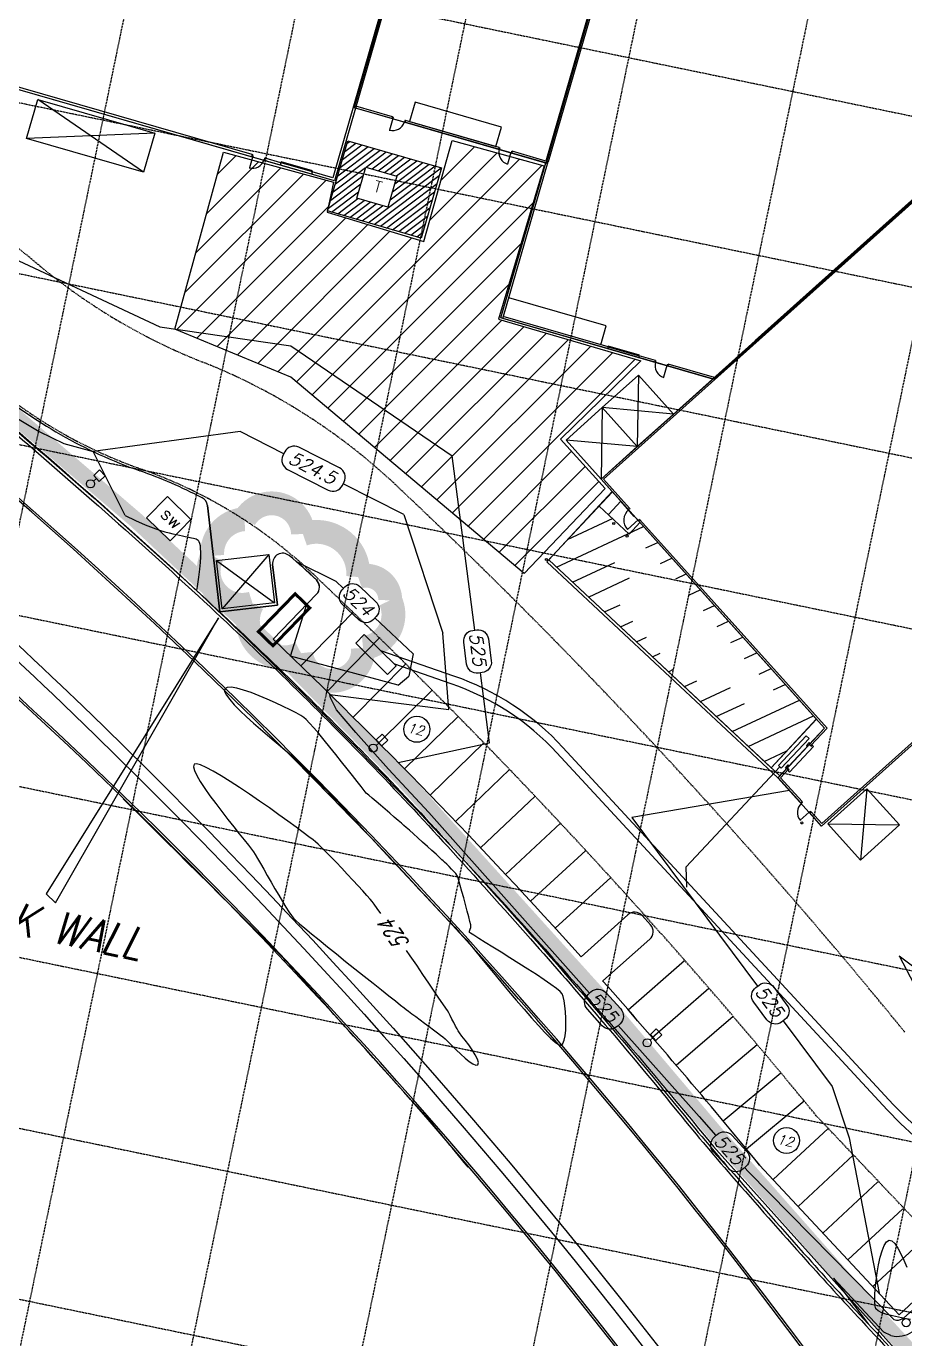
# Model space of a CAD drawing. Header units: inches. Extents: x 3071 to 5995, y 4947 to 7102.
# Drawn here: x 4125.1 to 4341.5, y 5678.2 to 6001.7 of the extents above; entities that cross this region are included whole.
import ezdxf
from ezdxf.enums import TextEntityAlignment as Align

# ---------------------------------------------------------------- set-up
doc = ezdxf.new("R2010")
doc.units = ezdxf.units.IN
doc.header["$MEASUREMENT"] = 0
doc.linetypes.add('HIDDEN', pattern=[0.375, 0.25, -0.125])
for name, color, linetype in [('A-WALL', 77, 'Continuous'), ('BOC', 4, 'Continuous'), ('COUNT', 11, 'Continuous'), ('DUMPSTER', 7, 'Continuous'), ('EC', 3, 'Continuous'), ('EX-BOC', 41, 'Continuous'), ('EX-BRICK-WALL', 232, 'Continuous'), ('EX-GUT', 41, 'Continuous'), ('EX-STORM', 150, 'Continuous'), ('FIRELANE', 5, 'HIDDEN'), ('GPL-SW-PAD', 7, 'Continuous'), ('GRID', 254, 'HIDDEN'), ('hatch-ol', 7, 'Continuous'), ('I-P', 3, 'Continuous'), ('INLET PROTECTION', 5, 'Continuous'), ('LIGHTS', 7, 'Continuous'), ('LIMITS OF DISTURBANCE', 1, 'HIDDEN'), ('LOADING-HAT', 253, 'Continuous'), ('LOADING-OUTLINE', 253, 'Continuous'), ('PC', 43, 'Continuous'), ('PSTM', 3, 'Continuous'), ('PSTM-INLET', 3, 'Continuous'), ('STRIPING', 11, 'Continuous'), ('TRANS-PAD', 8, 'Continuous')]:
    doc.layers.add(name, color=color, linetype=linetype)
doc.layers.add('screen', color=2, linetype='Continuous', lineweight=0)
doc.styles.add('L60', font='SIMPLEX.shx', dxfattribs={"height": 2.4})
doc.styles.add('L80', font='simplex.shx', dxfattribs={"oblique": 15, "height": 4})
doc.styles.add('L80C', font='simplex.shx', dxfattribs={"width": 0.75, "oblique": 22, "height": 4})
doc.styles.add('SIMPLEX', font='simplex.shx')

msp = doc.modelspace()

# ---------------------------------------------------------------- linework, layer by layer
at = {"layer": 'A-WALL', "color": 7}
for p, q in [((4228.67, 6061.45), (4200.63, 5964.34)), ((4228.79, 6059.67), (4201.04, 5963.59)), ((4228.59, 6060.07), (4205.93, 5981.61)), ((4228.59, 6060.07), (4205.93, 5981.61)), ((4275.39, 6045.54), (4253.14, 5968.46)), ((4253.3, 5967.93), (4276, 6046.55)), ((4253.3, 5967.93), (4276, 6046.55)), ((4275.97, 6045.37), (4253.72, 5968.29)), ((4180.64, 5969.48), (4118.8, 5987.34)), ((4201.04, 5963.59), (4118.8, 5987.34)), ((4180.8, 5970.06), (4119.55, 5987.75)), ((4378.11, 5989.37), (4267.35, 5890.02)), ((4374.22, 5986.5), (4266.7, 5890.05)), ((4266.7, 5890.05), (4374.31, 5986.28)), ((4374.31, 5986.28), (4294.49, 5914.66)), ((4374.1, 5986.51), (4304.63, 5924.19)), ((4206.22, 5981.52), (4201.04, 5963.59)), ((4205.93, 5981.61), (4205.93, 5981.61)), ((4205.93, 5981.61), (4253.3, 5967.93)), ((4205.93, 5981.61), (4206.22, 5981.52)), ((4215.22, 5978.93), (4206.22, 5981.52)), ((4215.35, 5979.37), (4206.35, 5981.97)), ((4220.9, 5982.97), (4219.51, 5978.17)), ((4242.19, 5976.82), (4220.9, 5982.97)), ((4215.47, 5978.94), (4214.64, 5976.06)), ((4215.35, 5979.37), (4215.22, 5978.93)), ((4215.33, 5979.33), (4215.24, 5979.01)), ((4215.4, 5978.96), (4215.24, 5979.01)), ((4215.49, 5979.28), (4215.33, 5979.33)), ((4215.49, 5979.28), (4215.4, 5978.96)), ((4218.38, 5978.45), (4218.28, 5978.13)), ((4218.44, 5978.08), (4218.28, 5978.13)), ((4218.54, 5978.4), (4218.38, 5978.45)), ((4218.55, 5978.44), (4218.42, 5978)), ((4241.48, 5971.34), (4218.42, 5978)), ((4218.54, 5978.4), (4218.44, 5978.08)), ((4241.61, 5971.78), (4218.55, 5978.44)), ((4219.51, 5978.17), (4240.81, 5972.02)), ((4240.81, 5972.02), (4242.19, 5976.82)), ((4241.61, 5971.78), (4241.48, 5971.34)), ((4241.59, 5971.74), (4241.5, 5971.42)), ((4241.5, 5971.42), (4241.66, 5971.38)), ((4241.59, 5971.74), (4241.76, 5971.7)), ((4241.76, 5971.7), (4241.66, 5971.38)), ((4244.47, 5970.57), (4243.64, 5967.68)), ((4244.64, 5970.87), (4244.54, 5970.55)), ((4244.54, 5970.55), (4244.7, 5970.5)), ((4244.64, 5970.87), (4244.8, 5970.82)), ((4244.81, 5970.86), (4244.68, 5970.42)), ((4244.8, 5970.82), (4244.7, 5970.5)), ((4253.72, 5968.29), (4244.81, 5970.86)), ((4180.93, 5969.64), (4180.1, 5966.76)), ((4180.8, 5970.06), (4180.64, 5969.48)), ((4180.79, 5970.02), (4180.7, 5969.7)), ((4180.86, 5969.66), (4180.7, 5969.7)), ((4180.95, 5969.98), (4180.79, 5970.02)), ((4180.95, 5969.98), (4180.86, 5969.66)), ((4183.84, 5969.15), (4183.74, 5968.82)), ((4183.9, 5968.78), (4183.74, 5968.82)), ((4184, 5969.1), (4183.84, 5969.15)), ((4184.01, 5969.14), (4183.84, 5968.56)), ((4187.68, 5967.45), (4183.84, 5968.56)), ((4184, 5969.1), (4183.9, 5968.78)), ((4187.85, 5968.03), (4184.01, 5969.14)), ((4187.85, 5968.03), (4187.68, 5967.45)), ((4187.92, 5968.27), (4187.87, 5968.11)), ((4187.87, 5968.11), (4195.56, 5965.89)), ((4195.61, 5966.05), (4187.92, 5968.27)), ((4242.05, 5929.81), (4253.08, 5968)), ((4242.49, 5929.68), (4253.65, 5968.31)), ((4244.02, 5936.61), (4253.08, 5968)), ((4253.08, 5968), (4244.68, 5970.42)), ((4253.08, 5968), (4253.3, 5967.93)), ((4253.3, 5967.93), (4253.3, 5967.93)), ((4195.54, 5965.81), (4195.37, 5965.23)), ((4195.54, 5965.81), (4195.37, 5965.23)), ((4201.04, 5963.59), (4195.37, 5965.23)), ((4200.63, 5964.34), (4195.54, 5965.81)), ((4195.56, 5965.89), (4195.61, 5966.05)), ((4267.97, 5927.83), (4243.96, 5934.76)), ((4268.32, 5922.22), (4242.05, 5929.81)), ((4269.43, 5921.9), (4242.05, 5929.81)), ((4268.45, 5922.66), (4242.62, 5930.12)), ((4266.62, 5923.19), (4267.97, 5927.83)), ((4304.69, 5924.13), (4266.74, 5890.08)), ((4268.45, 5922.66), (4268.32, 5922.22)), ((4268.49, 5922.82), (4268.45, 5922.66)), ((4268.45, 5922.66), (4276.13, 5920.44)), ((4276.18, 5920.6), (4268.49, 5922.82)), ((4294.49, 5914.66), (4269.43, 5921.9)), ((4269.43, 5921.9), (4269.43, 5921.9)), ((4276.13, 5920.44), (4276.01, 5920)), ((4279.95, 5918.86), (4276.01, 5920)), ((4276.13, 5920.44), (4276.18, 5920.6)), ((4280.08, 5919.3), (4276.13, 5920.44)), ((4279.95, 5918.86), (4280.08, 5919.3)), ((4280.05, 5919.22), (4279.96, 5918.9)), ((4279.96, 5918.9), (4280.12, 5918.86)), ((4280.05, 5919.22), (4280.21, 5919.18)), ((4280.21, 5919.18), (4280.12, 5918.86)), ((4282.93, 5918.05), (4282.1, 5915.16)), ((4283.09, 5918.35), (4283, 5918.03)), ((4283, 5918.03), (4283.16, 5917.98)), ((4283.09, 5918.35), (4283.26, 5918.3)), ((4283.15, 5917.94), (4283.28, 5918.38)), ((4294.07, 5914.78), (4283.15, 5917.94)), ((4283.26, 5918.3), (4283.16, 5917.98)), ((4294.63, 5915.1), (4283.28, 5918.38)), ((4321.05, 5805.2), (4444.21, 5915.68)), ((4444.52, 5915.34), (4321.02, 5804.55)), ((4266.7, 5890.05), (4273.38, 5882.61)), ((4290.05, 5864.03), (4266.7, 5890.05)), ((4266.7, 5890.05), (4266.7, 5890.05)), ((4266.7, 5890.05), (4266.7, 5890.05)), ((4267.35, 5890.02), (4273.72, 5882.92)), ((4269.52, 5886.94), (4253.38, 5869.7)), ((4253.83, 5870.19), (4269.45, 5887)), ((4266.25, 5883.42), (4273.62, 5876.53)), ((4275.85, 5880), (4273.26, 5877.65)), ((4273.38, 5882.61), (4273.72, 5882.92)), ((4273.7, 5882.9), (4273.45, 5882.67)), ((4273.45, 5882.67), (4273.56, 5882.55)), ((4273.81, 5882.77), (4273.56, 5882.55)), ((4273.7, 5882.9), (4273.81, 5882.77)), ((4276.15, 5880.17), (4275.9, 5879.94)), ((4275.9, 5879.94), (4276.01, 5879.82)), ((4276.28, 5880.06), (4275.94, 5879.76)), ((4276.26, 5880.04), (4276.01, 5879.82)), ((4276.15, 5880.17), (4276.26, 5880.04)), ((4276.28, 5880.06), (4322.36, 5828.69)), ((4273.62, 5876.53), (4276.29, 5879.39)), ((4321.77, 5828.67), (4275.94, 5879.76)), ((4253.83, 5870.19), (4253.38, 5869.7)), ((4253.38, 5869.7), (4310.28, 5816.44)), ((4310.74, 5816.93), (4253.83, 5870.19)), ((4321.75, 5828.69), (4290.05, 5864.03)), ((4290.05, 5864.03), (4290.05, 5864.03)), ((4290.05, 5864.03), (4290.05, 5864.03)), ((4290.05, 5864.03), (4290.05, 5864.03)), ((4290.05, 5864.03), (4290.05, 5864.03)), ((4290.05, 5864.03), (4290.05, 5864.03)), ((4388.28, 5864.88), (4321.02, 5804.55)), ((4319.73, 5830.89), (4308.57, 5818.96)), ((4310.32, 5816.48), (4321.75, 5828.69)), ((4321.77, 5828.67), (4318.04, 5824.7)), ((4322.36, 5828.69), (4318.36, 5824.41)), ((4310.39, 5819.5), (4317.26, 5826.84)), ((4317.96, 5826.19), (4311.09, 5818.84)), ((4317.26, 5826.84), (4317.96, 5826.19)), ((4317.27, 5824.39), (4318, 5825.17)), ((4318, 5825.17), (4318.26, 5824.93)), ((4317.53, 5824.15), (4313.09, 5819.4)), ((4319.04, 5824.22), (4313.12, 5817.89)), ((4317.53, 5824.15), (4317.27, 5824.39)), ((4318.26, 5824.93), (4318.04, 5824.7)), ((4318.04, 5824.7), (4318.51, 5824.26)), ((4318.51, 5824.26), (4318.74, 5824.51)), ((4318.74, 5824.51), (4319.04, 5824.22)), ((4312.58, 5818.86), (4310.33, 5816.46)), ((4311.09, 5818.84), (4310.39, 5819.5)), ((4312.9, 5818.56), (4310.94, 5816.47)), ((4312.1, 5818.87), (4312.83, 5819.65)), ((4312.36, 5818.63), (4312.1, 5818.87)), ((4312.58, 5818.86), (4312.36, 5818.63)), ((4313.04, 5818.42), (4312.58, 5818.86)), ((4312.83, 5819.65), (4313.09, 5819.4)), ((4310.33, 5816.46), (4315.88, 5810.28)), ((4315.88, 5810.28), (4310.33, 5816.46)), ((4310.94, 5816.47), (4316.22, 5810.59)), ((4312.81, 5818.18), (4313.04, 5818.42)), ((4313.12, 5817.89), (4312.81, 5818.18)), ((4315.88, 5810.28), (4316.22, 5810.59)), ((4315.88, 5810.28), (4316.22, 5810.59)), ((4316.19, 5810.56), (4315.94, 5810.33)), ((4315.94, 5810.33), (4316.05, 5810.21)), ((4316.3, 5810.43), (4316.05, 5810.21)), ((4316.19, 5810.56), (4316.3, 5810.43)), ((4318, 5808.03), (4315.77, 5806.03)), ((4318.3, 5808.2), (4318.05, 5807.98)), ((4318.05, 5807.98), (4318.16, 5807.85)), ((4318.1, 5807.8), (4318.44, 5808.1)), ((4321.02, 5804.55), (4318.1, 5807.8)), ((4318.41, 5808.08), (4318.16, 5807.85)), ((4318.3, 5808.2), (4318.41, 5808.08)), ((4318.44, 5808.1), (4321.05, 5805.2))]:
    msp.add_line(p, q, dxfattribs=at)
for centre in [(4269.83, 5879.12), (4273.11, 5876.05), (4253.24, 5870.26), (4316.17, 5805.34)]:
    msp.add_circle(centre, 0.25, dxfattribs=at)
for centre, radius, start, end in [((4215.4, 5978.96), 3, 253.894, 343.894), ((4244.54, 5970.55), 3, 163.894, 253.894), ((4180.86, 5969.66), 3, 253.894, 343.894), ((4283, 5918.03), 3, 163.894, 253.894), ((4275.65, 5879.96), 3.33, 128.8832, 224.009), ((4318.05, 5807.98), 3, 131.894, 221.894)]:
    msp.add_arc(centre, radius, start, end, dxfattribs=at)
at = {"layer": 'BOC', "color": 7}
for p, q in [((4172.84, 5857.33), (4169.77, 5883.56)), ((4185.82, 5869.01), (4187, 5858.99)), ((4185.93, 5850.62), (4196.66, 5861.68)), ((4187, 5858.99), (4172.84, 5857.33)), ((4261.78, 5772.37), (4273.3, 5782.73)), ((4276.83, 5782.53), (4278.9, 5780.22)), ((4267.11, 5766.4), (4278.69, 5776.69)), ((4305.77, 5721.03), (4340.1, 5684.13)), ((4351.82, 5695.03), (4340.1, 5684.13))]:
    msp.add_line(p, q, dxfattribs=at)
for centre, radius, start, end in [((4193.08, 6005.28), 120, 229.9971, 250.5497), ((4113.16, 5778.97), 120, 62.5734, 70.5497), ((4167.28, 5883.27), 2.5, 6.6873, 62.5734), ((4188.31, 5869.3), 2.5, 50.2431, 186.6873), ((4113.16, 5778.97), 120, 45.9475, 50.2431), ((4194.86, 5863.42), 2.5, 315.8884, 45.9475), ((3188.05, 4807.66), 1443.45, 41.93879, 46.26547), ((4274.97, 5780.87), 2.5, 41.78, 131.9586), ((4277.03, 5778.56), 2.5, 311.6014, 41.78), ((3188.05, 4807.66), 1443.45, 39.25464, 41.62124)]:
    msp.add_arc(centre, radius, start, end, dxfattribs=at)
at = {"layer": 'COUNT', "color": 7}
for centre in [(4221.35, 5828.42), (4312.39, 5727.08)]:
    msp.add_circle(centre, 3.2, dxfattribs=at)
at = {"layer": 'DUMPSTER', "color": 7}
for p, q in [((4125.21, 5974.04), (4127.99, 5983.65)), ((4154.04, 5965.72), (4127.99, 5983.65)), ((4127.99, 5983.65), (4156.81, 5975.32)), ((4154.04, 5965.72), (4125.21, 5974.04)), ((4156.81, 5975.32), (4125.22, 5974.04)), ((4156.81, 5975.32), (4154.04, 5965.72)), ((4267.01, 5907.68), (4275.94, 5915.7)), ((4275.94, 5915.7), (4275.64, 5898.07)), ((4275.94, 5915.7), (4284.57, 5906.08)), ((4258.08, 5899.67), (4267.01, 5907.68)), ((4267.01, 5907.68), (4266.7, 5890.05)), ((4284.57, 5906.08), (4267.01, 5907.68)), ((4275.64, 5898.07), (4267.01, 5907.68)), ((4267.01, 5907.68), (4275.64, 5898.07)), ((4284.57, 5906.08), (4275.64, 5898.07)), ((4275.64, 5898.07), (4258.08, 5899.67)), ((4266.7, 5890.05), (4258.08, 5899.67)), ((4275.64, 5898.07), (4266.7, 5890.05)), ((4172.03, 5869.99), (4184.86, 5871.5)), ((4184.86, 5871.5), (4173.43, 5858.07)), ((4184.86, 5871.5), (4186.26, 5859.58)), ((4173.43, 5858.07), (4172.03, 5869.99)), ((4172.03, 5869.99), (4186.26, 5859.58)), ((4186.26, 5859.58), (4173.43, 5858.07)), ((4322.56, 5805.11), (4332.15, 5813.77)), ((4332.15, 5813.77), (4330.6, 5796.2)), ((4332.15, 5813.77), (4340.19, 5804.86)), ((4322.56, 5805.11), (4340.19, 5804.86)), ((4330.6, 5796.2), (4322.56, 5805.11)), ((4340.19, 5804.86), (4330.6, 5796.2))]:
    msp.add_line(p, q, dxfattribs=at)
at = {"layer": 'EC', "color": 44, "ltscale": 0.5, "elevation": 524, "flags": 128}
msp.add_lwpolyline([(4208.9, 5812.69), (4208.4, 5813.32), (4207.63, 5814.29), (4206.64, 5815.54), (4205.49, 5817.02), (4204.19, 5818.66), (4202.81, 5820.42), (4201.38, 5822.22), (4199.94, 5824.01), (4198.53, 5825.74), (4197.2, 5827.35), (4195.99, 5828.77), (4194.94, 5829.95), (4194.09, 5830.84), (4193.49, 5831.36), (4192.75, 5831.82), (4191.62, 5832.45), (4190.14, 5833.22), (4188.42, 5834.07), (4186.52, 5834.96), (4184.51, 5835.86), (4182.48, 5836.7), (4180.5, 5837.46), (4178.65, 5838.09), (4177.01, 5838.54), (4175.64, 5838.77), (4174.64, 5838.73), (4174.06, 5838.38), (4174.01, 5837.75), (4174.43, 5836.85), (4175.25, 5835.73), (4176.39, 5834.43), (4177.79, 5833.01), (4179.38, 5831.51), (4181.08, 5829.96), (4182.84, 5828.43), (4184.57, 5826.95), (4186.21, 5825.57), (4187.69, 5824.33), (4188.93, 5823.29), (4189.88, 5822.49), (4190.45, 5821.97), (4191.03, 5821.39), (4191.82, 5820.61), (4192.76, 5819.67), (4193.83, 5818.61), (4194.96, 5817.49), (4196.11, 5816.34), (4197.25, 5815.22), (4198.31, 5814.16), (4199.25, 5813.22), (4200.03, 5812.43), (4200.61, 5811.84), (4201.1, 5811.32), (4201.85, 5810.53), (4202.81, 5809.51), (4203.93, 5808.3), (4205.19, 5806.95), (4206.53, 5805.51), (4207.91, 5804.02), (4209.3, 5802.53), (4210.65, 5801.08), (4211.91, 5799.72), (4213.06, 5798.48), (4214.04, 5797.43), (4214.81, 5796.59), (4215.34, 5796.03), (4215.86, 5795.47), (4216.67, 5794.61), (4217.71, 5793.49), (4218.96, 5792.16), (4220.36, 5790.66), (4221.87, 5789.05), (4223.44, 5787.37), (4225.03, 5785.67), (4226.61, 5783.98), (4228.11, 5782.37), (4229.51, 5780.88), (4230.75, 5779.54), (4231.8, 5778.42), (4232.6, 5777.56), (4233.12, 5777), (4233.62, 5776.42), (4234.45, 5775.42), (4235.56, 5774.06), (4236.93, 5772.39), (4238.49, 5770.49), (4240.2, 5768.4), (4242.03, 5766.19), (4243.92, 5763.91), (4245.84, 5761.64), (4247.74, 5759.42), (4249.58, 5757.33), (4251.31, 5755.41), (4252.88, 5753.72), (4254.26, 5752.34), (4255.4, 5751.31), (4256.26, 5750.71), (4256.79, 5750.58), (4257.26, 5750.99), (4257.62, 5751.8), (4257.86, 5752.9), (4258.01, 5754.24), (4258.06, 5755.72), (4258.04, 5757.27), (4257.95, 5758.8), (4257.8, 5760.25), (4257.6, 5761.53), (4257.37, 5762.56), (4257.11, 5763.26), (4256.65, 5763.78), (4255.71, 5764.55), (4254.37, 5765.53), (4252.7, 5766.68), (4250.78, 5767.96), (4248.68, 5769.32), (4246.48, 5770.73), (4244.26, 5772.13), (4242.08, 5773.49), (4240.03, 5774.77), (4238.18, 5775.92), (4236.6, 5776.9), (4235.38, 5777.66), (4234.58, 5778.17), (4234.29, 5778.38), (4234.31, 5778.69), (4234.45, 5779.15), (4234.61, 5779.61), (4234.68, 5779.93), (4234.61, 5780.27), (4234.42, 5781.06), (4234.12, 5782.22), (4233.75, 5783.64), (4233.33, 5785.23), (4232.89, 5786.87), (4232.45, 5788.47), (4232.04, 5789.94), (4231.68, 5791.16), (4231.41, 5792.05), (4231.23, 5792.49), (4230.95, 5792.88), (4230.49, 5793.4), (4229.91, 5793.99), (4229.3, 5794.6), (4228.7, 5795.17), (4228.19, 5795.66), (4227.84, 5795.99), (4227.52, 5796.29), (4226.91, 5796.85), (4226.07, 5797.61), (4225.06, 5798.53), (4223.94, 5799.55), (4222.76, 5800.61), (4221.59, 5801.66), (4220.49, 5802.66), (4219.51, 5803.54), (4218.71, 5804.25), (4218.15, 5804.74), (4217.56, 5805.26), (4216.75, 5805.96), (4215.77, 5806.8), (4214.68, 5807.74), (4213.53, 5808.72), (4212.39, 5809.71), (4211.29, 5810.64), (4210.31, 5811.48), (4209.5, 5812.18), (4208.9, 5812.69)], close=True, dxfattribs=at)
at = {"layer": 'EC', "color": 44, "ltscale": 0.5, "flags": 128}
for points, elevation in [([(4212.5, 5783.01), (4211.59, 5784.3), (4210.84, 5785.34), (4210.37, 5785.96), (4209.84, 5786.59), (4209.05, 5787.48), (4208.04, 5788.59), (4206.88, 5789.87), (4205.59, 5791.26), (4204.22, 5792.72), (4202.83, 5794.2), (4201.45, 5795.65), (4200.14, 5797.01), (4198.93, 5798.25), (4197.87, 5799.31), (4197.02, 5800.13), (4196.4, 5800.68), (4195.8, 5801.16), (4194.76, 5801.95), (4193.34, 5803.01), (4191.6, 5804.3), (4189.59, 5805.76), (4187.39, 5807.36), (4185.03, 5809.03), (4182.59, 5810.74), (4180.13, 5812.43), (4177.69, 5814.06), (4175.35, 5815.58), (4173.15, 5816.95), (4171.17, 5818.11), (4169.44, 5819.03), (4168.05, 5819.64), (4167.04, 5819.91), (4166.47, 5819.79), (4166.31, 5819.21), (4166.55, 5818.27), (4167.14, 5817.02), (4168.01, 5815.53), (4169.11, 5813.84), (4170.4, 5812.01), (4171.81, 5810.1), (4173.29, 5808.15), (4174.79, 5806.23), (4176.25, 5804.38), (4177.62, 5802.66), (4178.84, 5801.14), (4179.87, 5799.85), (4180.64, 5798.86), (4181.1, 5798.21), (4181.52, 5797.53), (4182.1, 5796.55), (4182.81, 5795.33), (4183.62, 5793.92), (4184.5, 5792.39), (4185.44, 5790.77), (4186.39, 5789.13), (4187.34, 5787.53), (4188.25, 5786.01), (4189.1, 5784.62), (4189.85, 5783.44), (4190.48, 5782.5), (4190.97, 5781.87), (4191.51, 5781.34), (4192.46, 5780.5), (4193.77, 5779.38), (4195.39, 5778.03), (4197.26, 5776.5), (4199.32, 5774.83), (4201.52, 5773.05), (4203.8, 5771.22), (4206.11, 5769.38), (4208.38, 5767.57), (4210.57, 5765.83), (4212.61, 5764.21), (4214.46, 5762.75), (4216.05, 5761.49), (4217.33, 5760.48), (4218.25, 5759.76), (4218.74, 5759.38), (4219.31, 5758.94), (4220.11, 5758.34), (4221.07, 5757.62), (4222.14, 5756.82), (4223.26, 5755.99), (4224.39, 5755.15), (4225.45, 5754.36), (4226.41, 5753.64), (4227.2, 5753.05), (4227.76, 5752.62), (4228.32, 5752.13), (4229.09, 5751.38), (4230.03, 5750.45), (4231.06, 5749.42), (4232.15, 5748.38), (4233.22, 5747.4), (4234.24, 5746.57), (4235.13, 5745.97), (4235.86, 5745.68), (4236.35, 5745.77), (4236.52, 5746.3), (4236.29, 5747.15), (4235.74, 5748.21), (4234.99, 5749.4), (4234.12, 5750.63), (4233.24, 5751.81), (4232.45, 5752.84), (4231.84, 5753.63), (4231.52, 5754.1), (4231.25, 5754.59), (4230.88, 5755.3), (4230.45, 5756.14), (4229.99, 5757.03), (4229.56, 5757.88), (4229.19, 5758.59), (4228.93, 5759.09), (4228.93, 5759.09), (4228.49, 5759.73), (4227.77, 5760.79), (4226.8, 5762.2), (4225.63, 5763.92), (4224.3, 5765.87), (4222.84, 5768.01), (4221.3, 5770.26), (4219.71, 5772.57), (4218.81, 5773.88)], 524), ([(4233.96, 5720.52), (4233.57, 5721), (4233.01, 5721.68), (4232.33, 5722.5), (4231.59, 5723.41), (4230.84, 5724.33), (4230.11, 5725.21), (4229.47, 5725.98), (4228.97, 5726.6), (4228.64, 5726.99), (4228.32, 5727.39), (4227.86, 5727.96), (4227.3, 5728.63), (4226.7, 5729.36), (4226.1, 5730.09), (4225.55, 5730.77), (4225.08, 5731.33), (4224.75, 5731.72), (4224.42, 5732.09), (4223.7, 5732.89), (4222.66, 5734.05), (4221.35, 5735.51), (4219.81, 5737.22), (4218.1, 5739.12), (4216.27, 5741.15), (4214.38, 5743.25), (4212.48, 5745.36), (4210.61, 5747.43), (4208.84, 5749.4), (4207.21, 5751.21), (4205.77, 5752.8), (4204.59, 5754.12), (4203.71, 5755.1), (4203.18, 5755.68), (4202.66, 5756.26), (4201.9, 5757.11), (4200.94, 5758.18), (4199.82, 5759.43), (4198.58, 5760.82), (4197.26, 5762.3), (4195.9, 5763.83), (4194.53, 5765.35), (4193.21, 5766.83), (4191.96, 5768.21), (4190.84, 5769.46), (4189.87, 5770.53), (4189.1, 5771.36), (4188.58, 5771.93), (4188.09, 5772.43), (4187.18, 5773.34), (4185.91, 5774.62), (4184.3, 5776.23), (4182.4, 5778.12), (4180.26, 5780.25), (4177.93, 5782.58), (4175.44, 5785.06), (4172.83, 5787.65), (4170.17, 5790.3), (4167.48, 5792.97), (4164.81, 5795.63), (4162.21, 5798.21), (4159.71, 5800.69), (4157.37, 5803.01), (4155.23, 5805.14), (4153.33, 5807.03), (4151.72, 5808.63), (4150.43, 5809.91), (4149.52, 5810.82), (4149.03, 5811.31)], 524), ([(4342.89, 5682.94), (4341.48, 5683.22), (4339.97, 5683.53), (4338.46, 5683.87), (4337.06, 5684.24), (4335.85, 5684.64), (4334.93, 5685.09), (4334.4, 5685.57), (4334.2, 5686.24), (4334.11, 5687.37), (4334.13, 5688.86), (4334.24, 5690.61), (4334.44, 5692.52), (4334.72, 5694.51), (4335.07, 5696.47), (4335.48, 5698.31), (4335.95, 5699.94), (4336.47, 5701.25), (4337.04, 5702.15), (4337.64, 5702.55), (4338.33, 5702.38), (4339.05, 5701.69), (4339.79, 5700.59), (4340.54, 5699.18), (4341.3, 5697.58), (4342.06, 5695.88)], 523)]:
    msp.add_lwpolyline(points, dxfattribs=dict(at, elevation=elevation))
at = {"layer": 'EX-BOC', "color": 7}
for points in [[(4397.79, 5553.75, 0.08081), (4121.74, 5886.76), (4094, 5909.86, -0.101689), (4090.78, 5913.74, 0.101689), (4087.55, 5917.62), (4082.91, 5921.34, 0.102747), (4078.41, 5923.62, -0.102747), (4073.91, 5925.91), (4035.27, 5956.17)], [(4356.76, 5550.69, 0.074784), (4108.56, 5849.02, 0.012766), (4068.79, 5882.65, 0.068042), (4065.84, 5884.41, -0.068042), (4062.88, 5886.16), (4054.23, 5893.04, 0.3346), (4045.68, 5893.26)]]:
    msp.add_lwpolyline(points, format="xyb", dxfattribs=at)
at = {"layer": 'EX-BRICK-WALL', "color": 7}
for p, q in [((4172.51, 5855.91), (4130.03, 5787.84)), ((4132.37, 5785.69), (4172.51, 5855.91)), ((4130.03, 5787.84), (4132.37, 5785.69))]:
    msp.add_line(p, q, dxfattribs=at)
for points in [[(3891.7, 5876.74), (3970.04, 5956.2), (4005.47, 5991.67, -0.008408), (4038.76, 5969.25, -0.015517), (4056.2, 5956.24, -0.000501), (4096.48, 5924.16, -0.005739), (4099.96, 5921.31, -0.00319), (4120.7, 5903.74, -0.00311), (4141.75, 5885.44, -0.005938), (4168.04, 5861.73, -0.006985), (4189.87, 5841, -0.007353), (4210.09, 5820.67, -0.007432), (4229.49, 5799.97, -0.003511), (4249.86, 5777.26, -0.004068), (4267.14, 5757.4, -0.006358), (4285.53, 5735.34, 0.008472), (4299.4, 5718.85, 0.003449), (4317.68, 5698.14, 0.004701), (4331.33, 5683.17, 0.000381), (4348.77, 5664.44, 0.000668)], [(3892.2, 5876.25), (3970.53, 5955.71), (4005.56, 5990.77, -0.008289), (4038.36, 5968.67, -0.015517), (4055.76, 5955.7, -0.000501), (4096.04, 5923.61, -0.005739), (4099.51, 5920.78, -0.00319), (4120.24, 5903.2, -0.00311), (4141.28, 5884.91, -0.005938), (4167.57, 5861.21, -0.006985), (4189.38, 5840.5, -0.007353), (4209.59, 5820.18, -0.007432), (4228.97, 5799.5, -0.003511), (4249.33, 5776.79, -0.004068), (4266.6, 5756.94, -0.006358), (4284.98, 5734.9, 0.008472), (4298.87, 5718.39, 0.003449), (4317.16, 5697.68, 0.004701), (4330.82, 5682.7, 0.000381), (4348.26, 5663.96, 0.000668)]]:
    msp.add_lwpolyline(points, format="xyb", dxfattribs=at)
at = {"layer": 'EX-GUT', "color": 7}
for points in [[(4397.36, 5553.5, 0.080808), (4121.41, 5886.38), (4093.68, 5909.48, -0.101593), (4090.34, 5913.51, 0.101689), (4087.24, 5917.23), (4082.6, 5920.95, 0.102747), (4078.28, 5923.14, -0.102696), (4073.6, 5925.52), (4034.96, 5955.78)], [(4357.19, 5550.95, 0.074784), (4108.89, 5849.39, 0.012766), (4069.1, 5883.04, 0.068064), (4066.03, 5884.87, -0.068042), (4063.19, 5886.55), (4054.54, 5893.43, 0.3346), (4045.39, 5893.67, 0.3346)]]:
    msp.add_lwpolyline(points, format="xyb", dxfattribs=at)
at = {"layer": 'EX-STORM', "color": 5}
for points in [[(3976.48, 5961.23, -0.043495), (4131.66, 5837.04, -0.079913), (4414.06, 5465.11, -0.030495), (4462.83, 5358.47, -0.030495)], [(3978.63, 5963.4, -0.043368), (4133.73, 5839.21, -0.079913), (4416.71, 5466.52, -0.030835), (4466.1, 5358.32, -0.030835)]]:
    msp.add_lwpolyline(points, format="xyb", dxfattribs=at)
at = {"layer": 'FIRELANE', "color": 7}
msp.add_line((4392.86, 5655.97), (4319.72, 5733.19), dxfattribs=at)
for centre, radius, start, end in [((3188.05, 4807.66), 1473.95, 50.3633, 55.2052), ((4223.68, 6057.88), 149.5, 230.3633, 248.386), ((4113.54, 5779.91), 149.5, 46.7368, 68.386), ((4193.08, 6005.28), 119.5, 229.9971, 250.5987), ((4113.69, 5779.85), 119.5, 46.5062, 70.5987), ((3266.74, 4880.15), 1385.07, 39.1077, 46.7368), ((3208.48, 4825.75), 1434.68, 39.23512, 46.50621)]:
    msp.add_arc(centre, radius, start, end, dxfattribs=at)
at = {"layer": 'GPL-SW-PAD', "color": 7}
for p, q in [((4154.79, 5880.52), (4159.92, 5885.77)), ((4159.92, 5885.77), (4165.7, 5880.12)), ((4160.57, 5874.87), (4154.79, 5880.52)), ((4165.7, 5880.12), (4160.57, 5874.87))]:
    msp.add_line(p, q, dxfattribs=at)
at = {"layer": 'GRID', "color": 253, "linetype": 'HIDDEN'}
for p, q in [((4327.56, 6867.32), (4035.46, 5453.25)), ((4367.96, 6858.98), (4075.85, 5444.9)), ((4408.35, 6850.63), (4116.25, 5436.56)), ((4448.75, 6842.29), (4156.65, 5428.21)), ((4489.15, 6833.94), (4197.04, 5419.87)), ((4529.55, 6825.6), (4237.44, 5411.52)), ((4569.94, 6817.25), (4277.84, 5403.18)), ((3263.58, 6202.57), (5768.2, 5685.19)), ((3255.24, 6162.17), (5759.86, 5644.79)), ((3246.89, 6121.77), (5751.51, 5604.4)), ((3238.55, 6081.38), (5743.17, 5564)), ((3230.2, 6040.98), (5734.82, 5523.6)), ((3221.86, 6000.58), (5726.48, 5483.21)), ((3213.51, 5960.19), (5718.14, 5442.81)), ((3205.17, 5919.79), (5709.79, 5402.41)), ((3196.82, 5879.39), (5701.45, 5362.01))]:
    msp.add_line(p, q, dxfattribs=at)
at = {"layer": 'hatch-ol', "linetype": 'Continuous'}
for p, q in [((4176.64, 5970.64), (4118.8, 5987.34)), ((4206.22, 5981.52), (4201.04, 5963.59)), ((4253.08, 5968), (4206.22, 5981.52)), ((4190.09, 5966.75), (4176.64, 5970.64)), ((4250.12, 5957.75), (4253.08, 5968)), ((4201.04, 5963.59), (4190.09, 5966.75)), ((4242.05, 5929.81), (4250.12, 5957.75)), ((4242.49, 5929.68), (4242.05, 5929.81)), ((4294.22, 5914.74), (4242.49, 5929.68)), ((4266.7, 5890.05), (4294.22, 5914.74)), ((4321.75, 5828.69), (4266.7, 5890.05)), ((4169.77, 5883.56), (4172.84, 5857.33)), ((4187, 5858.99), (4185.82, 5869.01)), ((4388.28, 5864.88), (4321.02, 5804.55)), ((4196.66, 5861.69), (4185.93, 5850.62)), ((4172.84, 5857.33), (4187, 5858.99)), ((4172.84, 5857.33), (4182.77, 5858.5)), ((4310.28, 5816.44), (4321.75, 5828.69)), ((4321.02, 5804.55), (4310.28, 5816.44)), ((4261.78, 5772.37), (4273.3, 5782.73)), ((4276.83, 5782.53), (4278.9, 5780.22)), ((4278.69, 5776.69), (4267.11, 5766.4)), ((4305.77, 5721.03), (4340.1, 5684.13)), ((4340.1, 5684.13), (4351.82, 5695.03))]:
    msp.add_line(p, q, dxfattribs=at)
msp.add_lwpolyline([(3759.32, 6620.85), (3746.15, 6555.52), (3716.11, 6400.23), (3700.35, 6325.2), (3691.91, 6284.2), (3689.83, 6275.27), (3688.31, 6266.77), (3674.16, 6207.94, -0.214843), (3508.69, 5995.08), (3535.52, 5952.62), (3870.9, 5855.78), (4005.47, 5991.67, -0.027652), (4056.2, 5956.24, -0.023154), (4168.04, 5861.73, -0.031991), (4294.4, 5725.59), (4358.75, 5653.77)], format="xyb", dxfattribs=at)
for centre, radius, start, end in [((4193.08, 6005.28), 120, 229.9971, 250.5497), ((4113.16, 5778.97), 120, 62.5734, 70.5497), ((4167.28, 5883.27), 2.5, 6.6873, 62.5734), ((4188.31, 5869.3), 2.5, 50.2431, 186.6873), ((4114.52, 5780.42), 118.03, 45.8768, 50.3015), ((4194.87, 5863.43), 2.5, 315.8884, 43.243), ((3188.05, 4807.66), 1443.45, 41.93879, 46.26547), ((4274.97, 5780.87), 2.5, 41.78, 131.9586), ((4277.03, 5778.56), 2.5, 311.6014, 41.78), ((3187.9, 4807.53), 1443.65, 39.25473, 41.62099)]:
    msp.add_arc(centre, radius, start, end, dxfattribs=at)
at = {"layer": 'I-P', "color": 5, "lineweight": 5, "const_width": 0.75}
msp.add_lwpolyline([(4191.38, 5861.81), (4182.33, 5852.48), (4185.92, 5849), (4194.97, 5858.33), (4191.38, 5861.81), (4190.13, 5860.53)], dxfattribs=at)
at = {"layer": 'INLET PROTECTION', "color": 170, "ltscale": 100, "const_width": 5.87}
msp.add_lwpolyline([(4193.3, 5876.52, 0.520567), (4193.3, 5876.52, 0.765195), (4178.9, 5880.19, 0.417879), (4170.95, 5871.18, 0.6649), (4180.87, 5859.48, 0.744833), (4192.83, 5847.17, 0.975642), (4208.09, 5848.47, 0.520567), (4214.79, 5860.22, 0.520567), (4206.88, 5865.94, 0.540264), (4193.3, 5876.52)], format="xyb", close=True, dxfattribs=at)
at = {"layer": 'LIGHTS', "color": 7}
for p, q in [((4141.7, 5889.57), (4142.42, 5890.23)), ((4143.22, 5892.32), (4141.75, 5890.97)), ((4141.75, 5890.97), (4143.1, 5889.5)), ((4143.1, 5889.5), (4144.57, 5890.85)), ((4144.57, 5890.85), (4143.22, 5892.32)), ((4211.32, 5824.46), (4212.04, 5825.12)), ((4212.84, 5827.21), (4211.36, 5825.85)), ((4211.36, 5825.85), (4212.72, 5824.38)), ((4212.72, 5824.38), (4214.19, 5825.73)), ((4214.19, 5825.73), (4212.84, 5827.21)), ((4280.32, 5754.57), (4278.85, 5753.22)), ((4281.68, 5753.1), (4280.32, 5754.57)), ((4278.81, 5751.82), (4279.53, 5752.48)), ((4278.85, 5753.22), (4280.2, 5751.75)), ((4280.2, 5751.75), (4281.68, 5753.1))]:
    msp.add_line(p, q, dxfattribs=at)
for centre in [(4140.97, 5888.9), (4210.58, 5823.78), (4278.07, 5751.15), (4341.85, 5682.2)]:
    msp.add_circle(centre, 1, dxfattribs=at)
at = {"layer": 'LIMITS OF DISTURBANCE', "ltscale": 100, "const_width": 4}
msp.add_lwpolyline([(4389.99, 5623.71), (4331.23, 5687.58), (4295.1, 5728.58), (4267.17, 5761.61), (4218.29, 5815.77), (4191.2, 5843.47), (4152.27, 5879.88), (4110.46, 5915.75), (4051.03, 5963.29), (4006.76, 5994.68), (4004.33, 5994.25), (3866.22, 5854.96), (3539.79, 5946.19)], dxfattribs=at)
at = {"layer": 'LOADING-HAT', "color": 7}
for p, q in [((4227.3, 5963.75), (4235.53, 5971.98)), ((4169.61, 5955.55), (4182.31, 5968.26)), ((4172.3, 5965.31), (4176.76, 5969.77)), ((4191.73, 5914.03), (4246.65, 5968.95)), ((4195.57, 5910.8), (4252.21, 5967.44)), ((4224.54, 5953.92), (4241.09, 5970.47)), ((4164.23, 5936.04), (4193.43, 5965.23)), ((4166.92, 5945.79), (4187.87, 5966.74)), ((4162.16, 5926.89), (4198.98, 5963.71)), ((4199.41, 5907.57), (4249.99, 5958.15)), ((4167.16, 5924.82), (4199.57, 5957.23)), ((4172.15, 5922.74), (4203.85, 5954.44)), ((4177.15, 5920.67), (4209.28, 5952.8)), ((4182.15, 5918.6), (4214.71, 5951.16)), ((4187.14, 5916.52), (4220.14, 5949.52)), ((4203.25, 5904.34), (4247, 5948.1)), ((4207.09, 5901.11), (4244.02, 5938.04)), ((4210.93, 5897.88), (4242.31, 5929.26)), ((4214.77, 5894.65), (4247.77, 5927.65)), ((4218.61, 5891.42), (4253.24, 5926.05)), ((4222.45, 5888.19), (4258.7, 5924.44)), ((4226.29, 5884.96), (4264.17, 5922.84)), ((4230.13, 5881.72), (4269.64, 5921.23)), ((4233.97, 5878.49), (4275.1, 5919.63)), ((4237.81, 5875.26), (4259.47, 5896.92)), ((4241.65, 5872.03), (4262.81, 5893.19)), ((4245.49, 5868.8), (4266.15, 5889.46)), ((4271.55, 5884.61), (4268.61, 5881.46)), ((4274.86, 5880.85), (4271.55, 5884.61)), ((4258.44, 5875.15), (4269.73, 5880.41)), ((4255.76, 5868.38), (4277.18, 5878.37)), ((4277.74, 5873.11), (4280.67, 5874.48)), ((4281.37, 5869.29), (4284.16, 5870.59)), ((4259.7, 5864.7), (4270.11, 5869.56)), ((4263.63, 5861.02), (4273.74, 5865.73)), ((4285.13, 5865.53), (4287.65, 5866.7)), ((4288.52, 5861.59), (4291.14, 5862.81)), ((4267.56, 5857.34), (4271.41, 5859.13)), ((4291.91, 5857.66), (4294.63, 5858.92)), ((4271.5, 5853.66), (4274.57, 5855.09)), ((4295.3, 5853.72), (4298.12, 5855.03)), ((4275.43, 5849.97), (4277.91, 5851.13)), ((4298.69, 5849.78), (4301.61, 5851.14)), ((4279.37, 5846.29), (4281.24, 5847.16)), ((4302.08, 5845.85), (4305.1, 5847.25)), ((4283.3, 5842.61), (4284.58, 5843.2)), ((4305.63, 5841.99), (4308.59, 5843.37)), ((4287.23, 5838.93), (4290.28, 5840.35)), ((4291.17, 5835.24), (4298.58, 5838.7)), ((4309.2, 5838.14), (4312.08, 5839.48)), ((4295.1, 5831.56), (4302.05, 5834.8)), ((4299.04, 5827.88), (4315.56, 5835.59)), ((4302.97, 5824.2), (4319.05, 5831.7)), ((4306.91, 5820.51), (4312.43, 5823.09))]:
    msp.add_line(p, q, dxfattribs=at)
at = {"layer": 'LOADING-OUTLINE', "color": 7}
for p, q in [((4161.76, 5927.06), (4173.75, 5970.6)), ((4173.75, 5970.6), (4200.85, 5963.21)), ((4223.06, 5948.63), (4230.03, 5973.48)), ((4230.03, 5973.48), (4252.71, 5967.31)), ((4252.71, 5967.31), (4241.49, 5929.5)), ((4200.85, 5963.21), (4199.27, 5955.82)), ((4199.27, 5955.82), (4223.06, 5948.63)), ((4241.49, 5929.5), (4276.52, 5919.21)), ((4190.34, 5915.19), (4161.76, 5927.06)), ((4276.52, 5919.21), (4256.76, 5899.94)), ((4247.81, 5866.85), (4190.34, 5915.19)), ((4256.76, 5899.94), (4267.72, 5887.72)), ((4267.72, 5887.72), (4247.81, 5866.85)), ((4269.45, 5887), (4253.83, 5870.19)), ((4319.75, 5830.91), (4269.45, 5887)), ((4253.83, 5870.19), (4308.57, 5818.96)), ((4308.57, 5818.96), (4319.75, 5830.91))]:
    msp.add_line(p, q, dxfattribs=at)
at = {"layer": 'PC', "color": 44}
for p, q in [((4107.4, 5951.33), (4158.02, 5927.59)), ((4158.02, 5927.59), (4190.35, 5922.91)), ((4190.35, 5922.91), (4230.03, 5895.77)), ((4177.84, 5901.78), (4141.62, 5896.87)), ((4188.58, 5896.34), (4177.84, 5901.78)), ((4149.5, 5881.13), (4141.62, 5896.87)), ((4235.61, 5852.87), (4230.03, 5895.77)), ((4218.16, 5881.39), (4203.23, 5888.94)), ((4218.16, 5881.39), (4227.72, 5852.12)), ((4191.76, 5869.65), (4201.42, 5864.91)), ((4201.42, 5864.91), (4203.29, 5863.15)), ((4190.26, 5846.47), (4194.29, 5859.24)), ((4211.03, 5855.87), (4220.42, 5847.03)), ((4229.26, 5833.29), (4227.72, 5852.12)), ((4216.71, 5839.29), (4190.26, 5846.47)), ((4220.42, 5847.03), (4219.33, 5841.52)), ((4216.71, 5839.29), (4219.33, 5841.52)), ((4239.21, 5825.12), (4236.98, 5842.33)), ((4199.95, 5837.03), (4229.26, 5833.29)), ((4216.72, 5820.27), (4239.21, 5825.12)), ((4313.1, 5813.37), (4274.31, 5806.65)), ((4274.31, 5806.65), (4305.23, 5765.11)), ((4340.17, 5772.61), (4348.17, 5757.27)), ((4340.17, 5772.61), (4398.75, 5728.04)), ((4311.58, 5756.58), (4323.61, 5740.41)), ((4323.61, 5740.41), (4327.81, 5727.74)), ((4327.81, 5727.74), (4335.17, 5689.43)), ((4323.99, 5693.17), (4332.5, 5681.91)), ((4338.1, 5679.03), (4338.93, 5678.87))]:
    msp.add_line(p, q, dxfattribs=at)
for points in [[(4032.96, 5972.8), (4057.46, 5954.9), (4077.69, 5939.32), (4090.18, 5929.36), (4121.8, 5905.72), (4128.36, 5901.8), (4134.44, 5898.86), (4141.62, 5896.87)], [(4149.5, 5881.13), (4152.05, 5879.89), (4154.43, 5878.82), (4156.37, 5878.03), (4157.96, 5877.46), (4159.26, 5877.07), (4160.34, 5876.8), (4161.27, 5876.59), (4162.13, 5876.41), (4162.91, 5876.24), (4163.63, 5876.09), (4164.28, 5875.94), (4164.88, 5875.82), (4165.41, 5875.7), (4165.88, 5875.6), (4166.31, 5875.51), (4166.68, 5875.42), (4167, 5875.33), (4167.27, 5875.19), (4167.5, 5874.99), (4167.69, 5874.69), (4167.83, 5874.28), (4167.94, 5873.73), (4168.01, 5873.01), (4168.04, 5872.09), (4168.03, 5870.95), (4167.95, 5869.55), (4167.8, 5867.88), (4167.56, 5865.89), (4167.22, 5863.57), (4167.06, 5862.63)], [(4224.3, 5807.91), (4214.38, 5818.61), (4206.33, 5827.63), (4201.54, 5833.22), (4200.09, 5836.16), (4199.95, 5837.03)], [(4263.86, 5763.4), (4224.3, 5807.91)], [(4290.89, 5732.99), (4270.93, 5755.45)], [(4290.89, 5732.99), (4295.02, 5728.35)], [(4303.02, 5719.34), (4302.08, 5720.4)], [(4338.85, 5682.96), (4303.02, 5719.34)], [(4338.1, 5679.03), (4336.32, 5679.88), (4323.99, 5693.17)]]:
    msp.add_lwpolyline(points, dxfattribs=at)
for points in [[(4199.54, 5887.36, 0.414214), (4203.01, 5888.5), (4203.45, 5889.37, 0.414214), (4202.31, 5892.84), (4192.27, 5897.91, 0.414214), (4188.8, 5896.77), (4188.37, 5895.91, 0.414214), (4189.51, 5892.44)], [(4202.96, 5862.8), (4203.62, 5863.51, -0.414214), (4207.27, 5863.61), (4211.24, 5859.86, -0.414214), (4211.35, 5856.21), (4210.68, 5855.5, -0.414214), (4207.03, 5855.4), (4203.06, 5859.15, -0.414214)], [(4235.13, 5852.8), (4236.09, 5852.93, -0.414214), (4238.98, 5850.7), (4239.68, 5845.28, -0.414214), (4237.46, 5842.39), (4236.5, 5842.27, -0.414214), (4233.6, 5844.49), (4232.9, 5849.91, -0.414214)], [(4263.51, 5763.07), (4264.22, 5763.72, -0.414214), (4267.87, 5763.55), (4271.55, 5759.52, -0.414214), (4271.38, 5755.87), (4270.67, 5755.21, -0.414214), (4267.02, 5755.38), (4263.34, 5759.42, -0.414214)], [(4304.84, 5764.82), (4305.62, 5765.4, -0.414214), (4309.24, 5764.87), (4312.5, 5760.48, -0.414214), (4311.97, 5756.87), (4311.19, 5756.29, -0.414214), (4307.58, 5756.82), (4304.31, 5761.2, -0.414214)], [(4294.56, 5727.93), (4295.28, 5728.58, -0.414214), (4298.93, 5728.41), (4302.6, 5724.38, -0.414214), (4302.44, 5720.73), (4301.72, 5720.07, -0.414214), (4298.07, 5720.24), (4294.39, 5724.28, -0.414214)]]:
    msp.add_lwpolyline(points, format="xyb", close=True, dxfattribs=at)
msp.add_lwpolyline([(4338.85, 5682.96), (4339.5, 5682.83, 0.189975), (4341.25, 5683.39), (4344.92, 5686.56, -0.354892), (4357.25, 5686.96, -0.02645), (4364.65, 5680.7, -0.069752), (4368.59, 5675.79, -0.036558), (4370.42, 5672.13, -0.171349), (4370.52, 5670.35, -0.039126), (4369.49, 5667.66, -0.083166), (4365.91, 5662.55), (4363.37, 5659.85), (4362.52, 5659.02, 0.304129), (4362.13, 5658.26), (4362.27, 5657.87), (4362.7, 5657.35)], format="xyb", dxfattribs=at)
msp.add_arc((4339.67, 5685.34), 6.51, 263.4517, 309.7858, dxfattribs=at)
at = {"layer": 'PSTM', "color": 140}
for points in [[(4546.25, 5804.4), (4463.46, 5730.14, -0.409828), (4338.68, 5735.97), (4257.33, 5823.96, 0.123383), (4230.48, 5841.52), (4212.51, 5847.75)], [(4547.58, 5802.91), (4464.8, 5728.65, -0.409828), (4337.21, 5734.61), (4255.86, 5822.61, 0.123383), (4229.82, 5839.63), (4215.89, 5844.46)]]:
    msp.add_lwpolyline(points, format="xyb", dxfattribs=at)
msp.add_lwpolyline([(4287.84, 5789.49), (4287.67, 5794.53), (4310.74, 5819.17)], dxfattribs=at)
at = {"layer": 'PSTM-INLET', "color": 140}
msp.add_lwpolyline([(4216.25, 5844.07), (4214.14, 5841.93), (4206.3, 5849.65), (4208.41, 5851.78)], close=True, dxfattribs=at)
at = {"layer": 'screen', "color": 7}
for p, q in [((4256.76, 5899.94), (4266.15, 5889.46)), ((4171.16, 5871.68), (4172.84, 5857.33)), ((4187, 5858.99), (4185.82, 5869.01)), ((4172.84, 5857.33), (4187, 5858.99))]:
    msp.add_line(p, q, dxfattribs=at)
at = {"layer": 'STRIPING', "color": 7}
for p, q in [((4192.78, 5844.03), (4205.65, 5857.32)), ((4199.22, 5837.75), (4212.18, 5850.95)), ((4205.62, 5831.42), (4218.66, 5844.54)), ((4211.99, 5825.06), (4225.11, 5838.1)), ((4218.31, 5818.65), (4231.51, 5831.61)), ((4224.59, 5812.21), (4237.88, 5825.09)), ((4230.84, 5805.73), (4244.2, 5818.52)), ((4237.04, 5799.21), (4250.48, 5811.92)), ((4243.2, 5792.65), (4256.73, 5805.27)), ((4249.32, 5786.05), (4262.93, 5798.59)), ((4255.4, 5779.41), (4269.08, 5791.87)), ((4273.39, 5759.28), (4287.3, 5771.48)), ((4279.3, 5752.49), (4293.29, 5764.6)), ((4285.17, 5745.67), (4299.24, 5757.69)), ((4291, 5738.81), (4305.14, 5750.75)), ((4296.79, 5731.92), (4311, 5743.76)), ((4302.55, 5725), (4316.76, 5736.85)), ((4322.65, 5730.05), (4309.11, 5717.44)), ((4302.6, 5724.9), (4302.6, 5724.9)), ((4328.78, 5723.46), (4315.24, 5710.85)), ((4334.91, 5716.87), (4321.37, 5704.27)), ((4341.05, 5710.28), (4327.5, 5697.68)), ((4347.18, 5703.69), (4333.63, 5691.09))]:
    msp.add_line(p, q, dxfattribs=at)
at = {"layer": 'TRANS-PAD', "color": 7}
for p, q in [((4199.38, 5956.14), (4204.37, 5973.43)), ((4201.31, 5962.84), (4212.32, 5971.13)), ((4201.89, 5964.84), (4210.82, 5971.57)), ((4202.47, 5966.84), (4209.32, 5972)), ((4203.04, 5968.84), (4207.82, 5972.43)), ((4203.62, 5970.84), (4206.32, 5972.87)), ((4204.2, 5972.84), (4204.81, 5973.3)), ((4204.37, 5973.43), (4227.43, 5966.77)), ((4208.83, 5966.94), (4213.82, 5970.7)), ((4210.33, 5966.5), (4215.33, 5970.27)), ((4211.84, 5966.07), (4216.83, 5969.83)), ((4213.34, 5965.64), (4218.33, 5969.4)), ((4214.84, 5965.2), (4219.83, 5968.97)), ((4215.31, 5960.87), (4224.34, 5967.66)), ((4215.89, 5962.87), (4222.83, 5968.1)), ((4216.34, 5964.77), (4221.33, 5968.53)), ((4200.16, 5958.83), (4208.14, 5964.85)), ((4200.73, 5960.83), (4208.72, 5966.85)), ((4206.53, 5959.28), (4208.75, 5966.96)), ((4208.75, 5966.96), (4216.43, 5964.74)), ((4209.36, 5953.25), (4227.34, 5966.8)), ((4210.87, 5952.82), (4226.88, 5964.89)), ((4216.43, 5964.74), (4214.21, 5957.06)), ((4214.74, 5958.87), (4225.84, 5967.23)), ((4227.43, 5966.77), (4222.43, 5949.48)), ((4199.58, 5956.83), (4207.56, 5962.85)), ((4200.35, 5955.85), (4206.98, 5960.85)), ((4212.37, 5952.39), (4226.31, 5962.89)), ((4213.87, 5951.95), (4225.73, 5960.89)), ((4201.86, 5955.42), (4206.85, 5959.18)), ((4203.36, 5954.99), (4208.35, 5958.75)), ((4204.86, 5954.55), (4209.85, 5958.32)), ((4206.36, 5954.12), (4211.35, 5957.88)), ((4214.21, 5957.06), (4206.53, 5959.28)), ((4215.37, 5951.52), (4225.15, 5958.89)), ((4222.43, 5949.48), (4199.38, 5956.14)), ((4207.86, 5953.69), (4212.86, 5957.45)), ((4216.87, 5951.08), (4224.57, 5956.89)), ((4218.37, 5950.65), (4224, 5954.89)), ((4219.88, 5950.22), (4223.42, 5952.89)), ((4221.38, 5949.78), (4222.84, 5950.89))]:
    msp.add_line(p, q, dxfattribs=at)

# ---------------------------------------------------------------- texts
at = {"layer": 'COUNT', "color": 7, "style": 'L60', "oblique": 15}
for p in [(4221.07, 5828.42), (4312.11, 5727.07)]:
    msp.add_text('12', height=2.4, rotation=348.2726, dxfattribs=at).set_placement(p, align=Align.MIDDLE)
at = {"layer": 'EC', "color": 44, "style": 'L80C', "oblique": 22, "width": 0.75}
msp.add_text('524', height=4, rotation=124.7747, dxfattribs=at).set_placement((4219.74, 5775.66, 523))
at = {"layer": 'EX-BRICK-WALL', "color": 7, "style": 'L80', "oblique": 15, "width": 0.85}
msp.add_text('EXISTING BRICK WALL', height=8, rotation=348.2371, dxfattribs=at).set_placement((4057.56, 5791.3))
at = {"layer": 'GPL-SW-PAD', "color": 7, "style": 'L60'}
msp.add_text('sw', height=3.2, rotation=314.9245, dxfattribs=at).set_placement((4157.95, 5881.19))
at = {"layer": 'PC', "color": 44, "style": 'L80', "oblique": 15}
for s, rotation, p in [('524.5', 333.1784, (4189.45, 5894.18)), ('524', 316.6089, (4202.81, 5861.62)), ('525', 277.407, (4234.26, 5851.98)), ('525', 306.6577, (4304.49, 5763.68)), ('525', 312.3446, (4263.27, 5761.9)), ('525', 312.3446, (4294.33, 5726.76))]:
    msp.add_text(s, height=3.2, rotation=rotation, dxfattribs=at).set_placement(p)
at = {"layer": 'TRANS-PAD', "color": 7, "style": 'SIMPLEX'}
msp.add_text('T', height=2.83, rotation=344.7297, dxfattribs=at).set_placement((4211.4, 5960.74), align=Align.CENTER)

doc.saveas('drawing.dxf')
